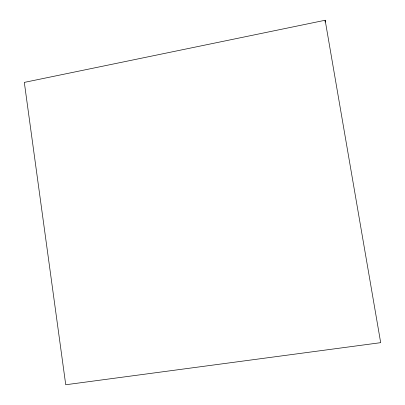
<?xml version="1.0" encoding="UTF-8"?>
<svg xmlns="http://www.w3.org/2000/svg" width="405" height="405" viewBox="0 0 405 405"><rect width="100%" height="100%" fill="white"/><g stroke="black" fill="none" stroke-linecap="round" stroke-linejoin="round"><path stroke-width="0.61" d="M325.149 22.138L325.154 20.25L24.315 82.397L65.737 384.75L380.685 342.665L325.154 20.25"/></g></svg>
